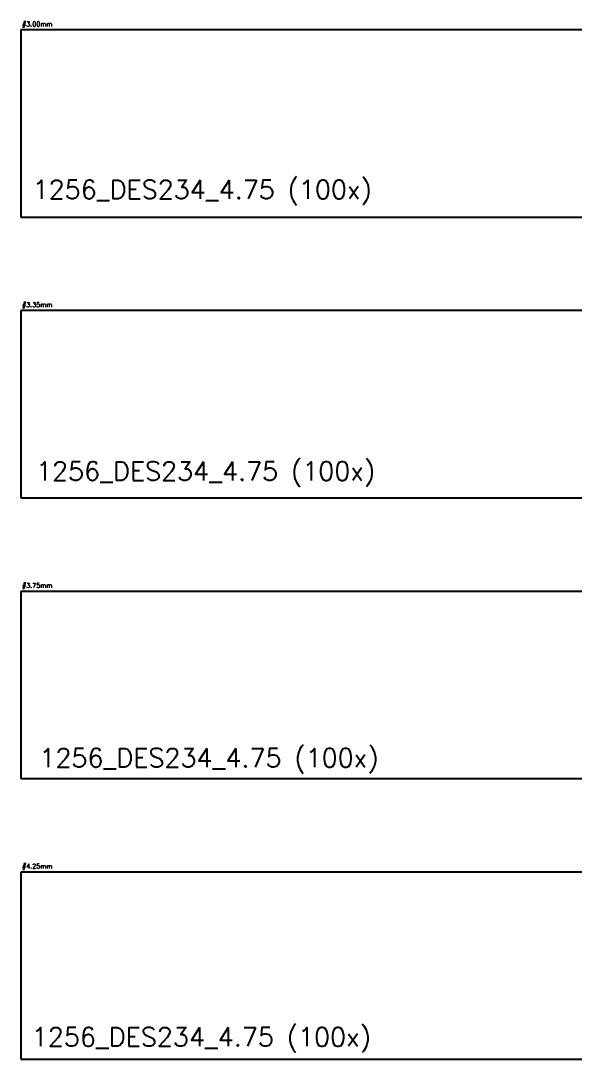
# Model space of a CAD drawing. Header units: millimetres. Extents: x 9334 to 102743, y -10636 to 13312.
# Drawn here: x 20160 to 23123, y 1432 to 6980 of the extents above; entities that cross this region are included whole.
import ezdxf

# ---------------------------------------------------------------- set-up
doc = ezdxf.new("R2010")
doc.units = ezdxf.units.MM
doc.header["$MEASUREMENT"] = 0
for name, color, linetype in [('#3.00', 128, 'Continuous'), ('#3.35', 80, 'Continuous'), ('#3.75', 4, 'Continuous'), ('#4.25', 131, 'Continuous'), ('TEXTO', 3, 'Continuous')]:
    doc.layers.add(name, color=color, linetype=linetype)
doc.styles.add('ROMANS', font='romans')

msp = doc.modelspace()

# ---------------------------------------------------------------- linework, layer by layer
at = {"layer": '#3.00'}
msp.add_lwpolyline([(20159.6, 5931.8), (102719.5, 5931.8), (102719.5, 6931.5), (20159.6, 6931.5)], close=True, dxfattribs=at)
at = {"layer": '#3.35'}
msp.add_lwpolyline([(20159.6, 4431.9), (102694.3, 4431.9), (102694.3, 5431.8), (20159.6, 5431.8)], close=True, dxfattribs=at)
at = {"layer": '#3.75'}
msp.add_lwpolyline([(20159.6, 2931.9), (102694.3, 2931.9), (102694.3, 3931.9), (20159.6, 3931.9)], close=True, dxfattribs=at)
at = {"layer": '#4.25'}
msp.add_lwpolyline([(20159.6, 1432), (102694.3, 1432), (102694.3, 2431.9), (20159.6, 2431.9)], close=True, dxfattribs=at)

# ---------------------------------------------------------------- texts
at = {"layer": '#3.00', "style": 'ROMANS'}
msp.add_text('#3.00mm', height=25, dxfattribs=at).set_placement((20166.1, 6950.6))
at = {"layer": '#3.35', "style": 'ROMANS'}
msp.add_text('#3.35mm', height=25, dxfattribs=at).set_placement((20166.1, 5451))
at = {"layer": '#3.75', "style": 'ROMANS'}
msp.add_text('#3.75mm', height=25, dxfattribs=at).set_placement((20166.1, 3951))
at = {"layer": '#4.25', "style": 'ROMANS'}
msp.add_text('#4.25mm', height=25, dxfattribs=at).set_placement((20166.1, 2451))
at = {"layer": 'TEXTO', "color": 4, "style": 'ROMANS'}
for p in [(20222.9, 6029), (20240.9, 4524.3), (20258.9, 2992.5), (20218.4, 1501.3)]:
    msp.add_text('1256_DES234_4.75 (100x)', height=100, dxfattribs=at).set_placement(p)

doc.saveas('drawing.dxf')
